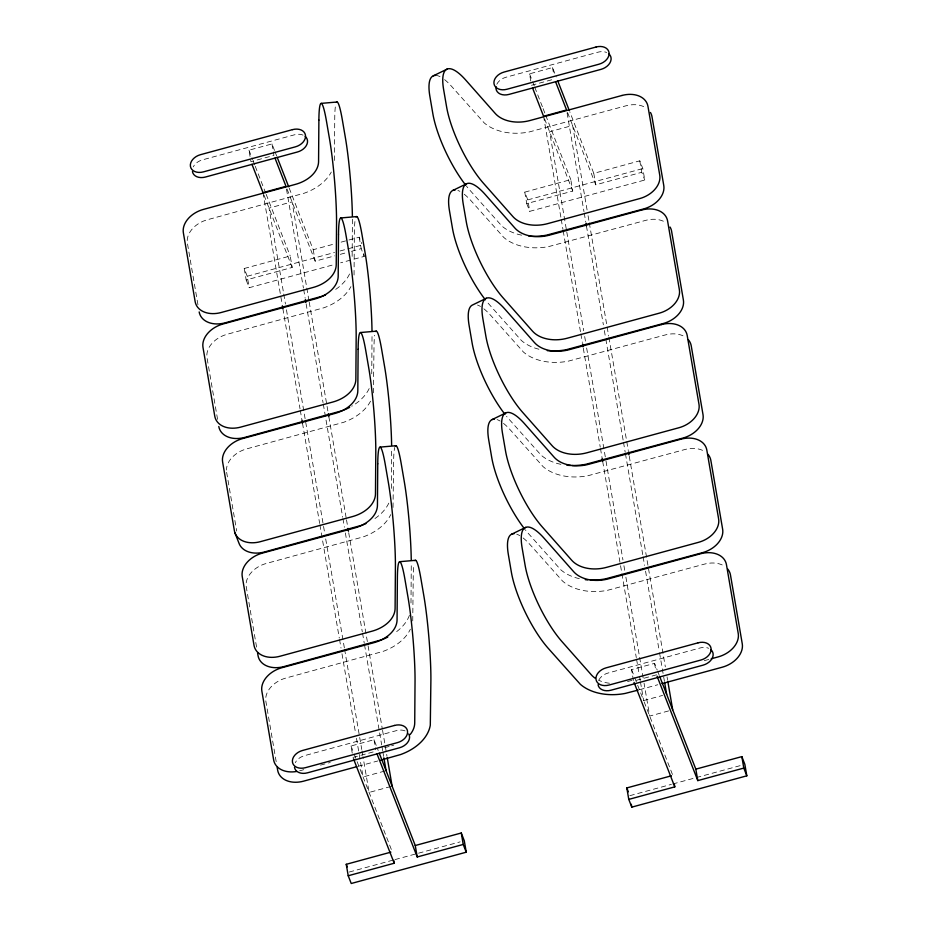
<?xml version="1.0" encoding="UTF-8"?>
<svg xmlns="http://www.w3.org/2000/svg" width="930" height="930" viewBox="0 0 930 930"><rect width="100%" height="100%" fill="white"/><g stroke="black" fill="none" stroke-linecap="round" stroke-linejoin="round"><path stroke-width="0.7" stroke-dasharray="4.65 3.49" d="M334.428 160.46L334.742 118.726A59.904 5.313 85.1 0 1 335.881 103.765M352.145 256.389L352.4 221.84A59.904 5.313 85.1 0 0 352.4 219.038M354.051 275.036L354.365 233.302A59.904 5.313 85.1 0 1 355.504 218.341M371.744 373.837L372.023 336.428A59.904 5.313 85.1 0 0 372.023 333.614M391.367 488.413L391.646 451.004A59.904 5.313 85.1 0 0 391.646 448.202M410.99 602.989L411.269 565.58A59.904 5.313 85.1 0 0 411.269 562.778M373.395 392.89L373.988 347.878A59.904 5.313 85.1 0 1 374.662 335.288M393.018 507.466L393.611 462.454A59.904 5.313 85.1 0 1 394.75 447.493M412.734 620.949L413.234 577.03A59.904 5.313 85.1 0 1 413.908 564.44M271.979 143.929L273.932 155.391L250.937 161.657L248.973 150.195L271.979 143.929L274.582 150.625M530.763 80.991L529.542 73.83L552.548 67.564L556.198 76.934M531.507 85.281L554.501 79.027M244.206 268.503L290.218 255.983L292.183 267.445L246.171 279.965L244.206 268.503L247.229 276.245L249.194 287.707L335.102 264.318M289.207 188.127L313.224 249.717L334.126 244.032M341.101 242.137L359.224 237.197L361.747 243.648M524.776 192.138L570.788 179.618L572.752 191.069L526.74 203.6L524.776 192.138L527.798 199.88L529.763 211.331L644.769 180.025L642.816 168.574L639.794 160.832L593.782 173.352L569.776 111.751M247.229 276.245L334.533 252.483M340.078 250.972L360.863 245.322M527.798 199.88L642.816 168.574M287.01 188.93L315.177 261.179L334.695 255.866M340.275 254.343L345.855 252.832M351.424 251.309L361.189 248.659L364.211 256.401L340.647 262.806M567.579 112.565L595.746 184.814L641.758 172.294L644.769 180.025M352.238 753.149L351.005 745.988L374.011 739.734L378.208 750.498M656.545 674.82L633.539 681.086L631.575 669.623L654.581 663.357L657.208 670.088M299.588 770.831L303.773 769.691M320.501 765.134L330.255 762.484M384.625 747.685L390.205 746.162M627.552 681.562L633.132 680.039M704.231 660.684L709.811 659.172M352.97 757.45L375.976 751.184M358.224 766.285L377.836 760.949M639.573 689.7L657.777 684.747M384.729 771.063L363.084 776.957L355.969 735.421M634.725 677.703L643.653 700.581L662.59 695.431M390.763 786.536L369.117 792.43L362.979 756.625M668.624 710.915L649.686 716.065L644.048 683.132M349.262 872.038L393.611 859.971M394.994 859.599L417.163 853.566M418.558 853.182L460.129 841.871M629.831 795.673L671.402 784.362M672.797 783.978L694.966 777.945M696.349 777.573L742.082 765.123M529.542 73.83L532.146 80.526M532.669 81.863L534.239 85.874M534.762 87.222L542.597 107.299M543.108 108.647L545.201 113.995M545.724 115.343L570.788 179.618M544.573 118.831L572.752 191.069M526.74 203.6L529.763 211.331M657.731 671.437L659.3 675.482M631.575 669.623L634.202 676.354M644.153 701.871L672.82 775.411M275.106 151.962L276.675 155.984M248.973 150.195L252.623 159.565M253.146 160.902L254.715 164.924M255.239 166.261L265.678 193.045M266.201 194.382L290.218 255.983M264.015 195.195L292.183 267.445M246.171 279.965L249.194 287.707M351.005 745.988L353.632 752.719M354.156 754.067L392.251 851.775M639.794 160.832L641.758 172.294M593.782 173.352L595.746 184.814M587.086 209.971L572.613 125.469L549.607 131.723L566.533 230.547M588.062 215.69L589.05 221.421M589.295 222.851L608.673 335.997M608.918 337.427L628.296 450.573M629.273 456.305L665.334 666.845M667.043 676.866L667.542 679.725M567.068 112.844L583.994 211.668M584.238 213.098L585.714 221.7M586.446 225.99L603.372 324.814M604.349 330.545L605.581 337.706M605.825 339.136L623.24 440.82M623.484 442.262L625.204 452.282M625.448 453.712L642.863 555.396M643.107 556.838L644.571 565.428M645.56 571.159L659.289 651.36M659.544 652.79L664.45 681.434M552.548 67.564L553.769 74.726M654.581 663.357L655.801 670.518M566.777 231.977L583.703 330.801M584.679 336.532L585.668 342.263M586.644 347.994L605.779 459.699M606.023 461.129L622.949 559.953M623.925 565.684L624.913 571.415M625.89 577.146L643.793 681.69M543.573 116.25L560.988 217.934M561.232 219.364L562.952 229.396M563.196 230.826L580.611 332.51M580.855 333.94L582.331 342.531M583.308 348.262L600.234 447.086M600.478 448.516L602.198 458.548M602.687 461.408L636.294 657.615M636.538 659.056L639.236 674.808M639.48 676.238L640.212 680.539M640.456 681.969L643.653 700.581M363.711 253.53L364.211 256.401M359.224 237.197L361.189 248.659M313.224 249.717L315.177 261.179M308.969 300.657L292.043 201.833L269.037 208.099L283.511 292.59M309.213 302.087L328.348 413.803M328.836 416.663L346.251 518.347M346.495 519.789L347.727 526.95M348.704 532.669L367.838 644.385M368.082 645.815L382.311 728.888M382.555 730.317L386.973 756.102M286.498 189.22L303.424 288.044M303.668 289.474L305.145 298.065M306.121 303.796L323.047 402.62M323.291 404.05L342.67 517.196M342.914 518.626L344.391 527.217M345.367 532.948L362.293 631.772M362.537 633.202L364.258 643.223M364.502 644.653L381.672 744.907M381.916 746.348L382.649 750.638M382.893 752.068L383.637 756.369M374.011 739.734L375.732 749.754M283.755 294.031L285.475 304.052M286.452 309.783L324.721 533.204M325.698 538.935L344.344 647.78M344.588 649.21L361.758 749.464M362.002 750.905L362.735 755.195M263.004 192.615L282.139 304.331M282.871 308.621L300.041 408.875M300.285 410.304L302.006 420.337M302.494 423.197L319.664 523.451M319.908 524.88L339.287 638.027M339.531 639.456L341.008 648.059M341.984 653.778L355.725 733.991M197.951 304.761L187.395 243.172A23.959 17.263 -21.3 0 1 207.46 219.724L304.343 193.173A47.232 32.399 -9.7 0 0 331.301 172.038M217.574 419.337L207.018 357.748A23.959 17.263 -21.3 0 1 227.083 334.3L323.966 307.749A47.232 32.399 -9.7 0 0 350.924 286.614M226.641 472.324L236.697 531.042M256.564 647.059L246.264 586.9A23.959 17.263 -21.3 0 1 266.329 563.452L363.212 536.901A47.232 32.399 -9.7 0 0 390.751 514.604M276.187 761.635L265.887 701.476A23.959 17.263 -21.3 0 1 285.952 678.028L382.835 651.477A47.232 32.399 -9.7 0 0 410.374 629.18M349.552 273.99A47.232 32.399 -9.7 0 1 333.173 291.02M369.175 388.566A47.232 32.399 -9.7 0 1 351.761 406.212M388.798 503.142A47.232 32.399 -9.7 0 1 372.419 520.172M370.547 401.19A47.232 32.399 -9.7 0 1 343.589 422.325L246.706 448.876A23.959 17.263 -21.3 0 0 226.455 470.034M409.409 615.358A47.232 32.399 -9.7 0 1 394.053 633.47M393.762 745.139A31.225 21.425 -9.7 0 1 391.6 745.779M303.052 135.106A11.985 8.637 -21.3 0 0 294.485 134.804L202.473 159.855A11.985 8.637 -21.3 0 0 193.254 166.865M405.085 730.91A11.985 8.637 -21.3 0 0 396.529 730.608L304.517 755.648A11.985 8.637 -21.3 0 0 295.287 762.658M521.637 235.174A47.232 32.399 -9.7 0 1 501.863 226.013L469.65 189.929A59.904 17.031 64 0 1 466.535 186.209M435.577 75.4A59.904 17.031 64 0 1 440.227 76.748M444.621 79.654A59.904 17.031 64 0 1 451.992 86.816L484.204 122.9A47.232 32.399 -9.7 0 0 529.031 132.014L626.041 105.788A23.959 17.263 -21.3 0 1 645.443 107.543M538.935 349.227A47.232 32.399 -9.7 0 1 521.486 340.589L489.273 304.505A59.904 17.031 64 0 1 486.158 300.785M457.874 190.476A59.904 17.031 64 0 1 459.85 191.324M464.244 194.231A59.904 17.031 64 0 1 471.615 201.392L503.827 237.476A47.232 32.399 -9.7 0 0 548.654 246.59L645.664 220.364A23.959 17.263 -21.3 0 1 665.066 222.119M560.883 464.326A47.232 32.399 -9.7 0 1 541.109 455.165L508.896 419.081A59.904 17.031 64 0 1 506.559 416.338M477.497 305.052A59.904 17.031 64 0 1 480.519 306.481M483.867 308.807A59.904 17.031 64 0 1 491.238 315.968L523.451 352.051A47.232 32.399 -9.7 0 0 568.277 361.166L665.287 334.94A23.959 17.263 -21.3 0 1 684.689 336.695M579.344 578.658A47.232 32.399 -9.7 0 1 560.732 569.741L528.519 533.657A59.904 17.031 64 0 1 525.404 529.937M497.12 419.628A59.904 17.031 64 0 1 500.142 421.058M503.49 423.382A59.904 17.031 64 0 1 510.861 430.544L543.074 466.627A47.232 32.399 -9.7 0 0 587.9 475.742L684.91 449.516A23.959 17.263 -21.3 0 1 704.312 451.271M609.464 683.248A31.225 21.425 -9.7 0 1 598.595 680.19M516.743 534.204A59.904 17.031 64 0 1 519.765 535.634M523.113 537.959A59.904 17.031 64 0 1 530.484 545.12L562.697 581.204A47.232 32.399 -9.7 0 0 607.523 590.318L704.533 564.092A23.959 17.263 -21.3 0 1 723.935 565.847M496.818 84.235A11.985 8.637 -21.3 0 1 506.048 77.225L598.06 52.173A11.985 8.637 -21.3 0 1 606.627 52.487M598.862 680.028A11.985 8.637 -21.3 0 1 608.081 673.018L700.092 647.978A11.985 8.637 -21.3 0 1 708.66 648.28"/><path stroke-width="1.4" d="M433.31 75.83L447.086 69.122M452.933 190.406L466.709 183.698M486.332 298.274L472.556 304.982A59.904 17.031 64 0 0 469.139 325.593L472.08 342.786A59.904 17.031 64 0 0 504.99 414.362M492.179 419.558L505.955 412.85M511.802 534.134L525.578 527.426M711.206 658.789L718.169 656.894A23.959 17.263 -21.3 0 0 738.234 633.446L726.458 564.696A23.959 17.263 -21.3 0 0 700.511 553.769L608.499 578.82A31.225 21.425 -9.7 0 1 573.717 571.752L544.248 538.412A59.904 17.031 64 0 0 522.149 548.049L525.101 565.231A59.904 17.031 64 0 0 561.918 641.537L591.375 674.866A31.225 21.425 -9.7 0 0 595.34 678.319M356.829 766.669L303.61 781.154A23.959 17.263 -21.3 0 1 277.663 770.226L277.175 767.355M380.637 760.182L400.493 754.59A47.232 32.399 -9.7 0 0 430.299 725.168L430.892 680.156A59.904 5.313 85.1 0 0 423.836 595.746L420.895 578.565A59.904 5.313 85.1 0 0 414.943 560.685M638.166 690.083L625.181 693.431A47.232 32.399 -9.7 0 1 580.355 684.317L548.142 648.233A59.904 17.031 64 0 1 511.326 571.938L508.385 554.745A59.904 17.031 64 0 1 514.069 533.704M661.974 683.608L722.203 667.217A23.959 17.263 -21.3 0 0 742.256 643.769L730.48 575.019A23.959 17.263 -21.3 0 0 727.609 568.916M379.266 753.195L415.257 845.521L461.268 833.001L464.279 840.732L466.244 852.194L351.226 883.5L348.215 875.758L346.251 864.307L390.856 852.159M659.823 676.819L695.826 769.145L741.838 756.625L744.849 764.367L746.813 775.829L631.796 807.135L628.773 799.393L626.82 787.931L671.425 775.794M348.215 875.758L394.215 863.238L393.727 860.378M377.022 753.87L417.221 856.972L463.221 844.452L466.244 852.194M628.773 799.393L674.785 786.873L674.297 784.002M657.068 676.157L697.791 780.607L743.791 768.087L746.813 775.829M321.257 103.37L337.113 102.009M340.88 217.946L356.736 216.585M360.503 332.522L376.359 331.161M380.126 447.098L395.982 445.737M399.749 561.674L415.605 560.313M557.768 80.957L569.253 110.414M555.559 81.712L566.579 109.984L543.573 116.25L532.553 87.978M634.062 682.422L674.785 786.873M626.82 787.931L628.32 791.802M277.198 157.321L288.684 186.779M274.989 158.088L286.01 186.349L263.004 192.615L251.984 164.343M353.493 758.787L394.215 863.238M234.976 532.937L238.998 543.26A23.959 17.263 -21.3 0 0 264.364 552.001L361.247 525.438A47.232 32.399 -9.7 0 0 365.92 523.567M346.251 864.307L347.25 866.876M741.838 756.625L743.791 768.087M695.826 769.145L697.791 780.607M628.54 452.003L629.029 454.875M667.787 681.167L672.692 709.811M585.958 223.13L586.446 225.99M664.694 682.864L666.647 694.326M582.575 343.972L583.064 346.832M602.198 458.548L602.687 461.408M631.307 804.264L631.796 807.135M461.268 833.001L463.221 844.452M415.257 845.521L417.221 856.972M328.348 413.803L328.836 416.663M347.971 528.38L348.459 531.239M387.217 757.532L392.123 786.176M305.389 299.495L305.877 302.366M383.881 757.799L386.09 770.691M282.383 305.761L282.871 308.621M302.006 420.337L302.494 423.197M257.552 652.779L258.04 655.65A23.959 17.263 -21.3 0 0 283.987 666.577L380.87 640.014A47.232 32.399 -9.7 0 0 387.775 637.096M352.377 216.074A59.904 5.313 85.1 0 0 345.344 137.442L342.403 120.261A59.904 5.313 85.1 0 0 336.451 102.381M325.523 294.915A47.232 32.399 -9.7 0 1 322.001 296.286L225.118 322.838A23.959 17.263 -21.3 0 1 199.171 311.922M372 330.65A59.904 5.313 85.1 0 0 364.967 252.018L362.026 234.837A59.904 5.313 85.1 0 0 356.074 216.957M349.634 407.375A47.232 32.399 -9.7 0 1 341.624 410.862L244.741 437.425A23.959 17.263 -21.3 0 1 218.794 426.498M391.623 445.226A59.904 5.313 85.1 0 0 384.59 366.594L381.649 349.413A59.904 5.313 85.1 0 0 375.697 331.533M411.246 559.802A59.904 5.313 85.1 0 0 404.213 481.17L401.272 463.989A59.904 5.313 85.1 0 0 395.32 446.109M410.142 734.537A31.225 21.425 -9.7 0 0 414.722 722.947L415.036 681.516A59.904 5.313 85.1 0 0 407.979 597.106L405.038 579.925A59.904 5.313 85.1 0 0 397.377 578.39L397.064 619.833A31.225 21.425 -9.7 0 1 373.941 642.665L281.93 667.705A23.959 17.263 -21.3 0 0 261.865 691.153L273.641 759.903A23.959 17.263 -21.3 0 0 296.554 771.493M192.44 171.573A11.985 8.637 -21.3 0 0 205.414 177.037L297.426 151.997A11.985 8.637 -21.3 0 0 305.18 136.396M294.485 767.378A11.985 8.637 -21.3 0 0 307.458 772.83L399.47 747.79A11.985 8.637 -21.3 0 0 408.723 733.944M465.744 185.21A59.904 17.031 64 0 1 432.834 113.634L429.893 96.441A59.904 17.031 64 0 1 435.577 75.4M528.926 236.185A47.232 32.399 -9.7 0 0 546.689 235.127L643.711 208.913A23.959 17.263 -21.3 0 0 663.764 185.465L651.988 116.715A23.959 17.263 -21.3 0 0 650.442 112.484M485.367 299.786A59.904 17.031 64 0 1 452.457 228.21L449.516 211.017A59.904 17.031 64 0 1 455.2 189.976M547.305 350.656A47.232 32.399 -9.7 0 0 566.312 349.703L663.334 323.489A23.959 17.263 -21.3 0 0 683.387 300.041L671.611 231.291A23.959 17.263 -21.3 0 0 670.065 227.06M571.927 465.512A47.232 32.399 -9.7 0 0 585.935 464.279L682.957 438.065A23.959 17.263 -21.3 0 0 703.01 414.617L691.234 345.867A23.959 17.263 -21.3 0 0 688.363 339.764M570.671 465.477A47.232 32.399 -9.7 0 1 566.928 465.233M524.613 528.938A59.904 17.031 64 0 1 491.703 457.362L488.762 440.169A59.904 17.031 64 0 1 494.446 419.128M590.294 580.053A47.232 32.399 -9.7 0 0 605.558 578.855L702.58 552.641A23.959 17.263 -21.3 0 0 722.633 529.193L710.857 460.443A23.959 17.263 -21.3 0 0 707.986 454.34M587.795 579.913A47.232 32.399 -9.7 0 1 585.319 579.669M608.755 53.766A11.985 8.637 -21.3 0 1 601.001 69.366L508.989 94.407A11.985 8.637 -21.3 0 1 496.027 86.618M710.787 649.559A11.985 8.637 -21.3 0 1 703.045 665.159L611.022 690.211A11.985 8.637 -21.3 0 1 598.048 684.747M318.885 120.086L318.572 161.518A31.225 21.425 -9.7 0 1 295.449 184.361L203.438 209.401A23.959 17.263 -21.3 0 0 183.373 232.849L195.149 301.599A23.959 17.263 -21.3 0 0 221.096 312.526L313.108 287.475A31.225 21.425 -9.7 0 0 336.23 264.643L336.544 223.212A59.904 5.313 85.1 0 0 329.499 138.803L326.546 121.621A59.904 5.313 85.1 0 0 318.885 120.086M338.508 234.662L338.195 276.105A31.225 21.425 -9.7 0 1 315.072 298.937L223.061 323.977A23.959 17.263 -21.3 0 0 202.996 347.425L214.772 416.175A23.959 17.263 -21.3 0 0 240.719 427.103L332.731 402.051A31.225 21.425 -9.7 0 0 355.853 379.219L356.167 337.788A59.904 5.313 85.1 0 0 349.122 253.379L346.169 236.197A59.904 5.313 85.1 0 0 338.508 234.662M358.131 349.238L357.818 390.681A31.225 21.425 -9.7 0 1 334.695 413.513L242.684 438.553A23.959 17.263 -21.3 0 0 222.619 462.001L234.395 530.751A23.959 17.263 -21.3 0 0 260.342 541.678L352.354 516.627A31.225 21.425 -9.7 0 0 375.476 493.795L375.79 452.364A59.904 5.313 85.1 0 0 368.745 367.954L365.792 350.773A59.904 5.313 85.1 0 0 358.131 349.238M377.754 463.814L377.441 505.257A31.225 21.425 -9.7 0 1 354.318 528.089L262.307 553.129A23.959 17.263 -21.3 0 0 242.242 576.577L254.018 645.327A23.959 17.263 -21.3 0 0 279.965 656.255L371.977 631.203A31.225 21.425 -9.7 0 0 395.099 608.371L395.413 566.94A59.904 5.313 85.1 0 0 388.368 482.531L385.415 465.349A59.904 5.313 85.1 0 0 377.754 463.814M292.473 129.642L200.462 154.694A11.985 8.637 -21.3 0 0 190.429 166.412A11.985 8.637 -21.3 0 0 203.403 171.876L295.415 146.835A11.985 8.637 -21.3 0 0 305.447 135.106A11.985 8.637 -21.3 0 0 292.473 129.642M596.049 47.023L504.037 72.063A11.985 8.637 -21.3 0 0 494.004 83.781A11.985 8.637 -21.3 0 0 506.978 89.245L598.99 64.205A11.985 8.637 -21.3 0 0 609.022 52.475A11.985 8.637 -21.3 0 0 596.049 47.023M622.019 95.465L530.007 120.516A31.225 21.425 -9.7 0 1 495.225 113.437L465.767 80.108A59.904 17.031 64 0 0 443.656 89.745L446.609 106.927A59.904 17.031 64 0 0 483.426 183.222L512.883 216.562A31.225 21.425 -9.7 0 0 547.665 223.63L639.689 198.59A23.959 17.263 -21.3 0 0 659.742 175.142L647.966 106.392A23.959 17.263 -21.3 0 0 622.019 95.465M641.642 210.041L549.63 235.092A31.225 21.425 -9.7 0 1 514.848 228.013L485.39 194.684A59.904 17.031 64 0 0 463.28 204.321L466.232 221.503A59.904 17.031 64 0 0 503.049 297.809L532.506 331.138A31.225 21.425 -9.7 0 0 567.288 338.206L659.3 313.166A23.959 17.263 -21.3 0 0 679.365 289.718L667.589 220.968A23.959 17.263 -21.3 0 0 641.642 210.041M661.265 324.617L569.253 349.668A31.225 21.425 -9.7 0 1 534.471 342.589L505.013 309.26A59.904 17.031 64 0 0 482.903 318.897L485.855 336.079A59.904 17.031 64 0 0 522.672 412.385L552.129 445.714A31.225 21.425 -9.7 0 0 586.911 452.782L678.923 427.742A23.959 17.263 -21.3 0 0 698.988 404.294L687.212 335.544A23.959 17.263 -21.3 0 0 661.265 324.617M680.888 439.193L588.876 464.244A31.225 21.425 -9.7 0 1 554.094 457.165L524.636 423.836A59.904 17.031 64 0 0 502.526 433.473L505.478 450.655A59.904 17.031 64 0 0 542.295 526.961L571.752 560.29A31.225 21.425 -9.7 0 0 606.534 567.358L698.546 542.318A23.959 17.263 -21.3 0 0 718.611 518.87L706.835 450.12A23.959 17.263 -21.3 0 0 680.888 439.193M394.518 725.447L302.494 750.487A11.985 8.637 -21.3 0 0 292.473 762.216A11.985 8.637 -21.3 0 0 305.447 767.68L397.459 742.628A11.985 8.637 -21.3 0 0 407.491 730.91A11.985 8.637 -21.3 0 0 394.518 725.447M698.081 642.816L606.069 667.856A11.985 8.637 -21.3 0 0 596.037 679.586A11.985 8.637 -21.3 0 0 609.011 685.05L701.022 659.998A11.985 8.637 -21.3 0 0 711.055 648.28A11.985 8.637 -21.3 0 0 698.081 642.816"/></g></svg>
